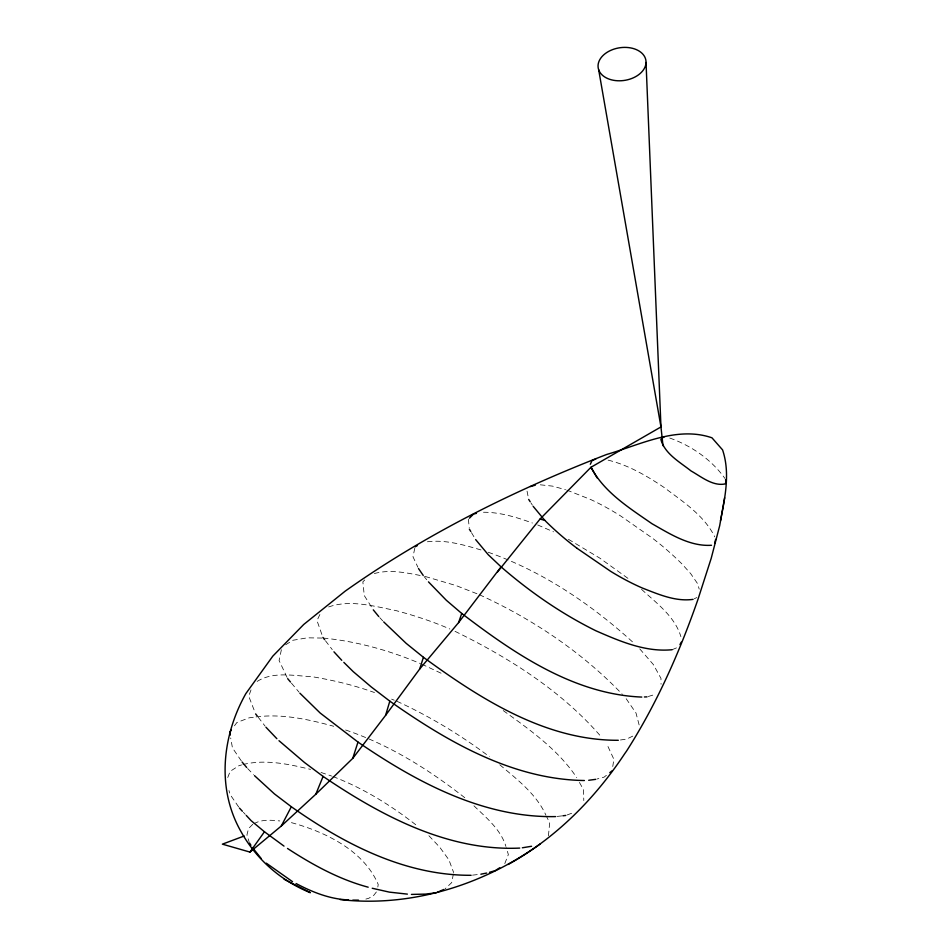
<?xml version="1.0" encoding="UTF-8"?>
<svg xmlns="http://www.w3.org/2000/svg" width="949" height="949" viewBox="0 0 949 949"><rect width="100%" height="100%" fill="white"/><g stroke="black" fill="none" stroke-linecap="round" stroke-linejoin="round"><path stroke-width="0.71" stroke-dasharray="4.75 3.56" d="M548.439 835.796L549.673 822.878L546.553 816.484M377.832 887.007L378.212 884.468C363.704 850.067 324.19 831.288 289.848 822.225M612.757 766.519L613.884 759.319L606.494 743.304M453.373 874.017L451.712 882.606L445.081 888.905M281.378 649.757L279.089 660.54L287.061 677.361M414.784 548.273L412.981 556.766L417.892 567.229M251.011 689.899L248.733 696.222L255.091 712.557M227.748 777.516L230.168 771.347L238.911 765.701L241.58 764.941M504.797 863.59L508.356 854.539L506.327 847.765M319.872 614.513L316.99 620.587L322.446 636.115M234.486 725.795L236.882 722.521L249.065 717.847L254.652 717.112M376.373 891.965L373.74 895.346L368.687 898.323L365.045 899.296M252.754 824.301L248.519 828.619L246.93 834.978L249.053 841.621M364.748 579.993L362.862 581.844L364.274 595.557L372.53 608.665M606.375 775.345L604.098 777.136L597.158 778.963M285.613 644.786L292.956 640.255L307.405 637.823L321.877 638.06M257.143 681.418C273.276 671.18 293.941 675.842 311.96 676.684C333.218 680.184 354.214 685.273 374.499 692.545M694.324 598.76L696.78 597.55M632.746 736.127L626.554 739.129L619.685 740.09M253.893 823.768C261.71 819.141 271.141 820.126 279.789 820.944M672.094 649.721L677.349 647.515M328.651 606.945C350.311 599.317 374.131 606.281 395.899 610.575C414.262 615.486 432.4 621.381 449.826 628.997M567.158 814.942L572.638 812.913M648.214 696.507L655.569 694.3M242.92 764.562C265.127 759.022 288.662 764.087 310.513 769.378M374.345 573.552C389.648 569.234 405.84 572.698 421.107 575.64M256.052 716.922C282.185 713.541 308.615 719.366 333.728 726.282M427.406 541.772C445.674 539.471 463.919 544.963 481.309 550.04M472.531 875.144L480.989 874.171M557.075 816.437L562.876 815.784M540.313 484.809L552.52 486.125L565.485 489.672M483.48 512.246C500.337 512.211 516.707 517.324 532.413 523.018M323.324 638.084C356.777 641.299 389.493 650.456 420.383 663.576M608.119 460.146C628.463 465.105 646.862 475.864 664.098 487.478C682.758 501.57 704.205 515.354 714.763 536.873M425.176 576.458L455.923 585.533L478.094 594.181M321.035 772.462L331.592 776.045M566.826 490.099L590.242 499.328A173.216 70.617 44.4 0 1 620.776 516.042L651.821 537.715A122.468 48.684 44.2 0 1 681.809 563.789L690.682 573.623L697.527 583.564L699.211 589.104M669.757 438.047C691.311 445.686 711.655 459.719 724.906 478.426M345.638 729.995C389.339 744.74 429.019 769.639 465.129 797.99M488.189 552.247C542.567 571.298 591.369 604.347 633.718 642.983M332.909 776.543C363.313 788.168 391.356 805.547 416.872 825.63M391.629 699.14L394.262 700.208M421.712 664.134L443.124 674.17M537.703 524.963L553.528 531.82M479.411 594.738C532.401 618.962 582.093 652.2 622.425 694.431M455.022 631.334C509.316 657.859 562.271 691.346 601.856 737.575M396.896 701.275C429.648 716.246 460.656 735.072 489.423 756.697M568.392 539.281L599.768 558.107L628.155 578.51M503.219 710.576C530.064 729.888 558.19 749.769 576.731 777.611M499.791 764.764C517.11 779.414 536.375 794.04 545.936 815.215M641.548 589.341C656.459 603.066 674.953 616.553 680.896 636.684M473.931 805.808C486.208 817.635 500.87 829.604 505.912 846.413M639.756 648.879L653.398 664.585L660.955 678.333L661.062 684.217M247.63 768.488L253.513 774.621M428.912 835.737L439.79 847.291L448.913 859.841L453.658 872.582M243.359 812.285L245.305 814.396M379.742 617.609L382.708 620.836M291.426 683.126L298.935 692.058M424.096 576.518L426.718 579.72M258.211 717.254L265.091 726.127M325.448 640.741L332.257 649.602M238.673 806.958L230.121 794.55L228.97 790.553M626.174 698.725L635.996 712.996L639.211 725.226M241.295 760.861L232.434 747.848L230.702 737.978M530.93 502.875L532.425 505.188M471.463 532.626L474.939 538.427M579.436 782.427L583.493 789.663L583.789 800.588M527.051 491.167L528.415 498.035M468.391 519.233L469.233 527.727"/><path stroke-width="1.42" d="M724.645 497.751L719.674 525.734L711.216 558.285L697.954 599.424C679.555 652.236 656.827 703.743 626.637 750.956L624.525 753.969C594.632 798.975 555.628 838.204 508.13 864.48M720.481 520.882C724.953 497.632 730.386 473.077 722.569 449.885L711.952 437.797C676.708 425.698 640.148 444.82 606.802 454.429L602.568 456.054C512.175 491.357 424.476 534.951 345.175 591.156L303.739 624.454L272.802 656.139L245.862 693.589C222.125 735.736 216.419 788.548 241.01 831.621C256.289 859.248 281.058 880.957 310.37 892.677L284.083 879.237M714.621 543.243L715.665 539.34M244.201 835.998L222.386 844.159L249.955 852.083L281.284 826.021L315.815 794.218L352.755 758.358L385.591 715.356L389.825 701.145L371.261 686.946L353.265 671.667L343.835 662.366M385.591 715.356L419.707 668.998L423.42 657.289L406.172 643.351L383.704 621.903M352.755 758.358L357.987 742.071L320.181 713.031L299.872 693.173M419.707 668.998L458.581 622.591L461.736 613.457L446.362 600.302L428.462 581.867M315.815 794.218L323.099 776.412L304.546 762.545L278.994 740.706M590.314 464.263L592.022 460.633L595.818 458.972M281.284 826.021L291.331 806.745L274.439 793.91L254.486 775.641M679.97 644.561L681.263 642.176M458.581 622.591L501.072 566.85L488.272 554.75L475.639 539.578M249.955 852.083L264.451 831.775L251.165 820.695L246.277 815.44M231.295 730.161L229.705 732.343L230.204 735.167M497.549 571.915L540.028 519.067L590.978 467.264L660.967 426.943L646.032 62.468A24.14 16.489 -8.7 0 0 610.456 50.499A24.14 16.489 -8.7 0 0 609.649 79.301A24.14 16.489 -8.7 0 0 646.032 62.468M469.435 518.178L473.598 513.978L476.422 513.385M609.804 772.64L612.093 770.849M540.135 843.993C482.839 885.109 410.81 907.647 340.193 899.569M499.732 867.777L495.188 870.684L489.494 872.273M415.081 546.861L417.43 545.545M437.489 892.238L443.812 889.462M663.956 437.216L661.963 437.88L660.872 439.446C664.763 453.871 679.947 462.116 691.05 470.953C701.24 476.683 712.806 486.422 725.048 483.954L725.949 482.306L725.558 479.625M531.57 846.271L522.353 847.789M530.384 486.576L535.319 485.176M486.659 873.056L480.989 874.171M595.77 779.331L588.7 780.28M618.309 740.291C545.438 740.611 480.301 698.796 423.42 657.289M436.22 892.795L425.484 894.112L411.439 894.421M693.102 599.365C675.569 601.844 658.511 594.311 642.509 588.095A158.353 59.455 42.7 0 1 610.693 571.357L577.217 548.415M555.616 816.591C483.136 818.014 416.196 781.976 357.987 742.071M562.876 815.784L565.782 815.452M519.696 848.086C447.786 851.348 380.964 815.618 323.099 776.412M711.513 545.272C689.816 546.683 670.124 534.002 651.963 523.706C629.626 508.154 604.43 492.531 591.393 467.952M672.094 649.721C645.51 652.354 619.839 641.227 595.984 630.824C561.666 613.884 529.922 591.927 501.072 566.85M584.394 780.517C512.365 779.497 447.157 741.477 389.825 701.145M358.485 900.138L352.826 900.126M641.797 697.076C573.706 694.277 514.168 653.505 461.736 613.457M644.395 696.969L646.993 696.863M471.119 875.298C405.057 875.678 344.036 843.922 291.331 806.745M348.473 899.925C329.932 899.178 312.304 892.131 296.088 883.531M407.382 894.124L389.398 892.131L372.233 888.264M540.028 519.067L544.738 520.289A117.308 44.983 42.7 0 0 577.217 548.415M368.188 887.196C339.184 879.426 312.518 864.776 287.511 848.465M292.541 881.692L266.325 863.175M284 846.105L264.451 831.775M276.859 738.69L265.957 727.231M341.747 660.302L333.953 651.821M246.657 767.468L242.102 762.035M239.445 808.085L242.375 811.241M378.746 616.53L373.277 609.851M544.738 520.289L533.172 506.339M261.094 858.382L252.398 847.504M287.666 678.654L290.489 682.011M423.23 575.45L418.509 568.546M255.625 713.921L257.345 716.139M322.897 637.42L324.605 639.626M528.688 499.411L530.183 501.724M249.468 842.949L250.927 845.227M469.364 529.151L470.763 531.464M590.978 467.264L597.146 477.952M598.665 69.728L660.967 426.943L662.983 445.698"/></g></svg>
